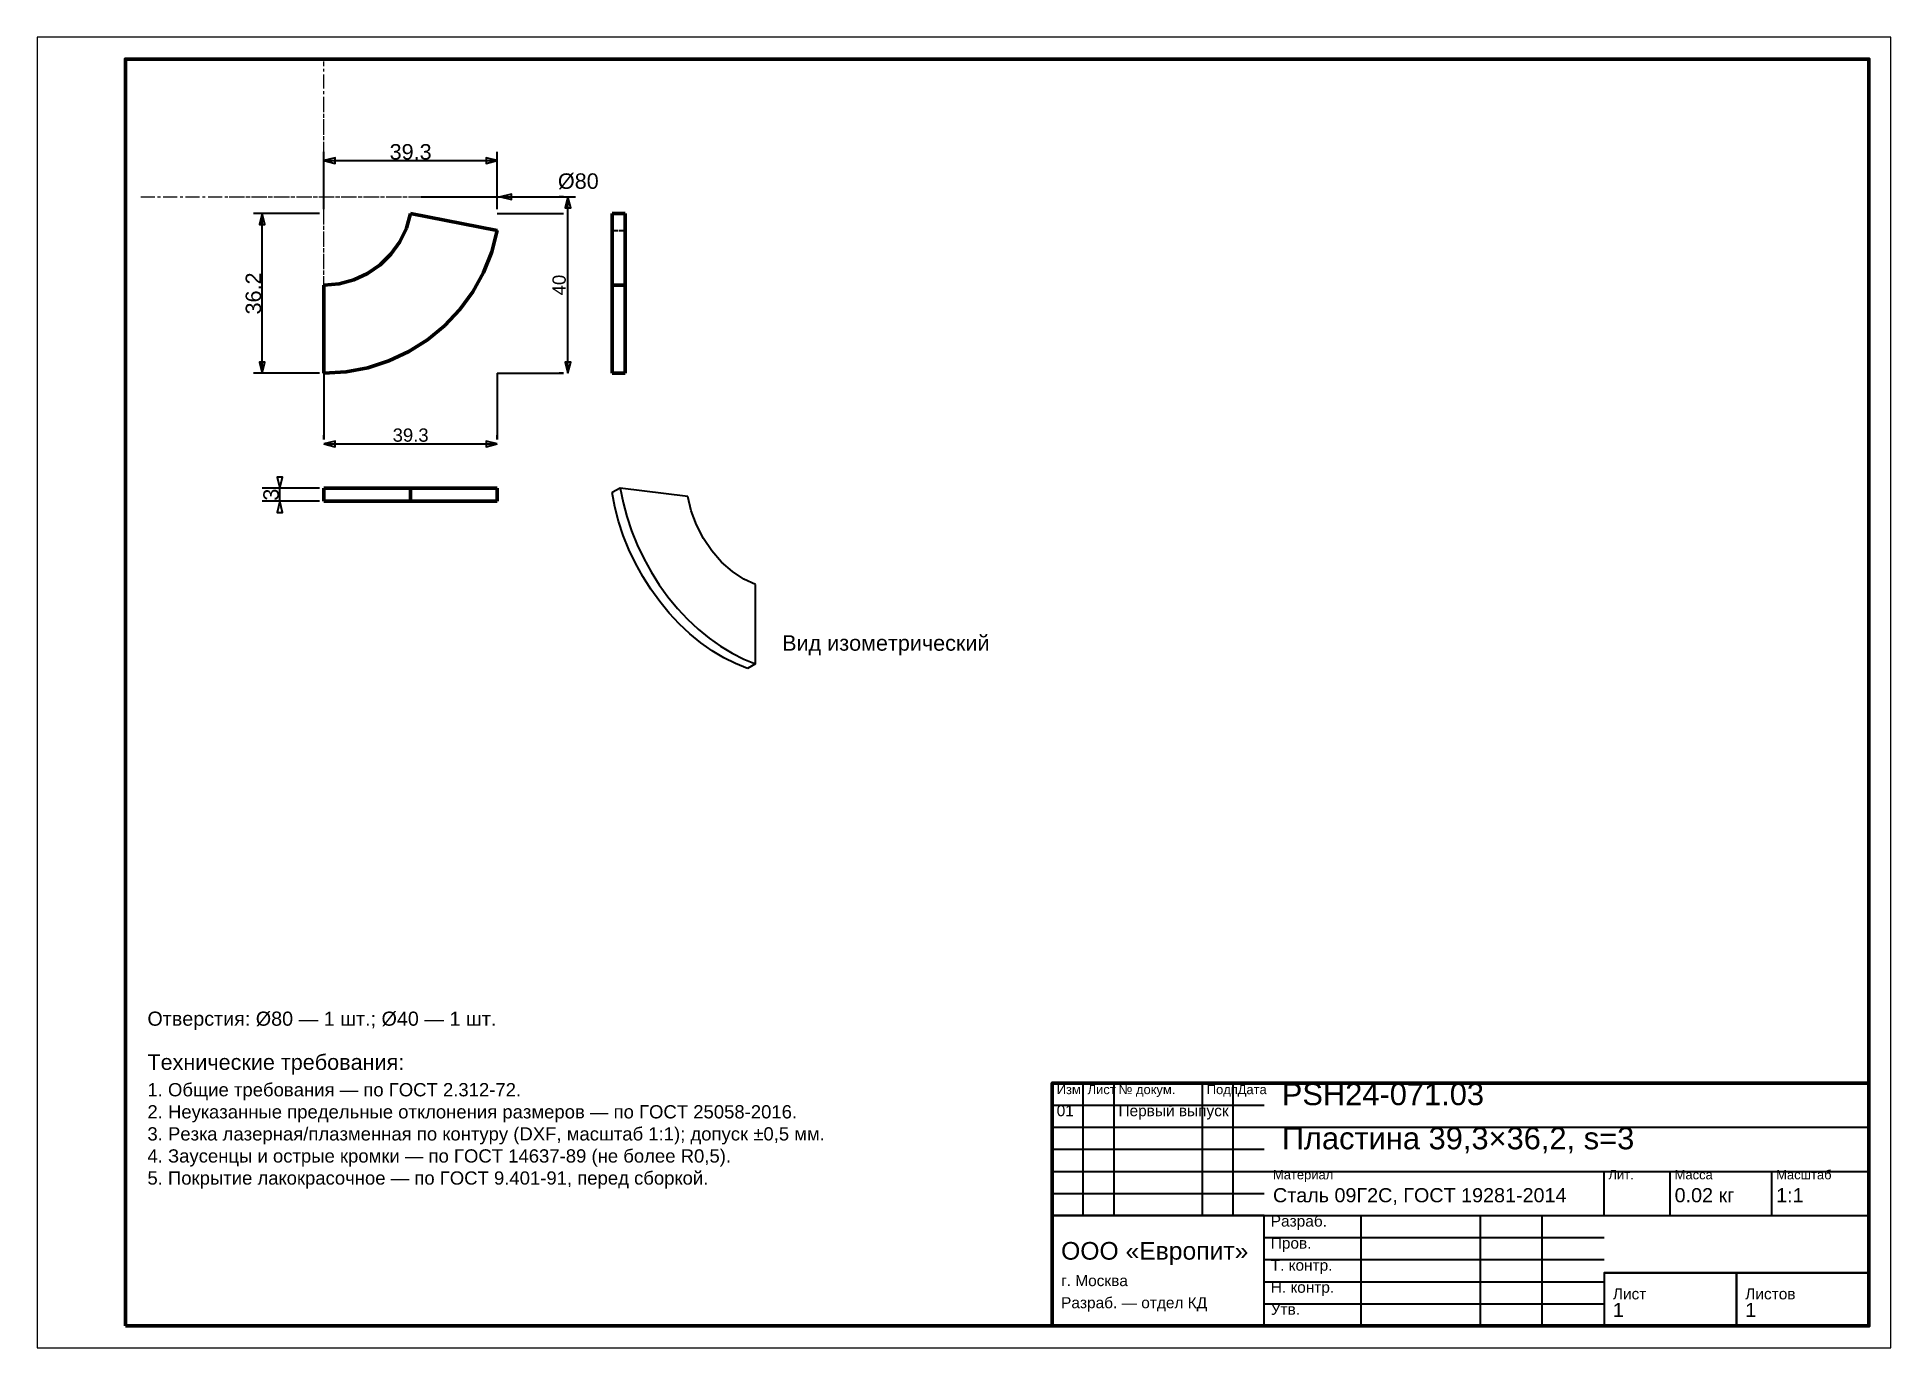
# Model space of a CAD drawing. Header units: millimetres. Extents: x 0 to 420, y 0 to 297.
import ezdxf
from ezdxf.enums import TextEntityAlignment as Align

# ---------------------------------------------------------------- set-up
doc = ezdxf.new("R2010")
doc.units = ezdxf.units.MM
doc.linetypes.add('CENTER', pattern=[5.08, 3.175, -0.635, 0.635, -0.635])
doc.linetypes.add('DASHED', pattern=[1.524, 1.27, -0.254])
doc.styles.add('GOST', font='Arial')

msp = doc.modelspace()

# ---------------------------------------------------------------- linework, layer by layer
at = {"color": 4, "linetype": 'CENTER', "lineweight": 25}
for p, q in [((65, 219.32), (65, 291.5)), ((65, 239.32), (65, 282.32)), ((23.5, 260.82), (106.5, 260.82)), ((43.5, 260.82), (86.5, 260.82))]:
    msp.add_line(p, q, dxfattribs=at)
at = {"color": 7, "lineweight": 35}
for p, q in [((65, 258), (65, 271)), ((65, 269), (104.27, 269)), ((104.27, 258), (104.27, 271)), ((87, 260.82), (119.27, 260.82)), ((105, 260.82), (117, 260.82)), ((107, 260.82), (119.27, 260.82)), ((117, 260.82), (122, 260.82)), ((119.27, 260.82), (118.27, 260.82)), ((120.27, 220.82), (120.27, 260.82)), ((64, 257), (49, 257)), ((51, 220.82), (51, 257)), ((104.27, 257), (119.27, 257)), ((64, 220.82), (49, 220.82)), ((65, 220.82), (65, 205.82)), ((104.27, 220.82), (104.27, 205.82)), ((104.27, 220.82), (119.27, 220.82)), ((119.27, 220.82), (118.27, 220.82)), ((65, 205.82), (65, 206.82)), ((104.27, 205.82), (104.27, 206.82)), ((65, 204.82), (104.27, 204.82)), ((64, 194.82), (51, 194.82)), ((55, 191.82), (55, 194.82)), ((64, 191.82), (51, 191.82)), ((237, 30), (237, 60)), ((244, 30), (244, 60)), ((264, 30), (264, 60)), ((271, 30), (271, 60)), ((230, 55), (278, 55)), ((230, 50), (278, 50)), ((278, 50), (415, 50)), ((230, 45), (278, 45)), ((230, 40), (278, 40)), ((278, 40), (415, 40)), ((355, 30), (355, 40)), ((370, 30), (370, 40)), ((393, 30), (393, 40)), ((230, 35), (278, 35)), ((230, 30), (278, 30)), ((278, 30), (415, 30)), ((300, 5), (300, 30)), ((327, 5), (327, 30)), ((341, 5), (341, 30)), ((278, 25), (355, 25)), ((278, 20), (355, 20)), ((355, 17), (415, 17)), ((278, 15), (355, 15)), ((278, 10), (355, 10))]:
    msp.add_line(p, q, dxfattribs=at)
at = {"color": 1, "lineweight": 70}
for p, q in [((84.63, 257), (83.69, 253.69)), ((104.27, 253.18), (84.63, 257)), ((130.27, 257), (133.27, 257)), ((130.27, 255.09), (130.27, 257)), ((133.27, 257), (133.27, 255.09)), ((83.69, 253.69), (82.19, 250.59)), ((103, 248.33), (104.27, 253.18)), ((130.27, 253.23), (130.27, 255.09)), ((130.27, 251.45), (130.27, 253.23)), ((133.27, 255.09), (133.27, 253.23)), ((133.27, 253.23), (133.27, 251.45)), ((82.19, 250.59), (80.18, 247.79)), ((101.14, 243.68), (103, 248.33)), ((130.27, 249.76), (130.27, 251.45)), ((130.27, 248.17), (130.27, 249.76)), ((130.27, 246.71), (130.27, 248.17)), ((133.27, 251.45), (133.27, 249.76)), ((133.27, 249.76), (133.27, 248.17)), ((133.27, 248.17), (133.27, 246.71)), ((77.72, 245.38), (74.89, 243.43)), ((80.18, 247.79), (77.72, 245.38)), ((98.72, 239.3), (101.14, 243.68)), ((130.27, 245.38), (130.27, 246.71)), ((130.27, 244.21), (130.27, 245.38)), ((130.27, 243.19), (130.27, 244.21)), ((133.27, 246.71), (133.27, 245.38)), ((133.27, 245.38), (133.27, 244.21)), ((133.27, 244.21), (133.27, 243.19)), ((68.43, 241.11), (65, 240.82)), ((65, 240.82), (65, 220.82)), ((71.76, 241.99), (68.43, 241.11)), ((74.89, 243.43), (71.76, 241.99)), ((130.27, 242.35), (130.27, 243.19)), ((130.27, 241.68), (130.27, 242.35)), ((130.27, 241.2), (130.27, 241.68)), ((130.27, 240.91), (130.27, 241.2)), ((130.27, 240.82), (130.27, 240.91)), ((130.27, 240.82), (133.27, 240.82)), ((130.27, 220.82), (130.27, 240.82)), ((133.27, 243.19), (133.27, 242.35)), ((133.27, 242.35), (133.27, 241.68)), ((133.27, 241.68), (133.27, 241.2)), ((133.27, 241.2), (133.27, 240.91)), ((133.27, 240.91), (133.27, 240.82)), ((133.27, 240.82), (133.27, 220.82)), ((92.33, 231.61), (95.76, 235.25)), ((95.76, 235.25), (98.72, 239.3)), ((88.46, 228.42), (92.33, 231.61)), ((84.23, 225.74), (88.46, 228.42)), ((74.92, 222.07), (79.69, 223.61)), ((79.69, 223.61), (84.23, 225.74)), ((65, 220.82), (70, 221.13)), ((70, 221.13), (74.92, 222.07)), ((130.27, 220.82), (133.27, 220.82)), ((65, 191.82), (65, 194.82)), ((65, 194.82), (84.63, 194.82)), ((84.63, 191.82), (84.63, 194.82)), ((84.63, 194.82), (85.1, 194.82)), ((85.1, 194.82), (85.76, 194.82)), ((85.76, 194.82), (86.59, 194.82)), ((86.59, 194.82), (87.6, 194.82)), ((87.6, 194.82), (88.77, 194.82)), ((88.77, 194.82), (90.09, 194.82)), ((90.09, 194.82), (91.54, 194.82)), ((91.54, 194.82), (93.12, 194.82)), ((93.12, 194.82), (94.81, 194.82)), ((94.81, 194.82), (96.59, 194.82)), ((96.59, 194.82), (98.44, 194.82)), ((98.44, 194.82), (100.35, 194.82)), ((100.35, 194.82), (102.3, 194.82)), ((102.3, 194.82), (104.27, 194.82)), ((104.27, 191.82), (104.27, 194.82)), ((84.63, 191.82), (65, 191.82)), ((85.1, 191.82), (84.63, 191.82)), ((85.76, 191.82), (85.1, 191.82)), ((86.59, 191.82), (85.76, 191.82)), ((87.6, 191.82), (86.59, 191.82)), ((88.77, 191.82), (87.6, 191.82)), ((90.09, 191.82), (88.77, 191.82)), ((91.54, 191.82), (90.09, 191.82)), ((93.12, 191.82), (91.54, 191.82)), ((94.81, 191.82), (93.12, 191.82)), ((96.59, 191.82), (94.81, 191.82)), ((98.44, 191.82), (96.59, 191.82)), ((100.35, 191.82), (98.44, 191.82)), ((102.3, 191.82), (100.35, 191.82)), ((104.27, 191.82), (102.3, 191.82))]:
    msp.add_line(p, q, dxfattribs=at)
at = {"color": 5, "linetype": 'DASHED', "lineweight": 35}
for p, q in [((83.69, 253.69), (84.63, 257)), ((84.63, 257), (104.27, 253.18)), ((130.27, 257), (130.27, 253.18)), ((133.27, 253.18), (133.27, 257)), ((82.19, 250.59), (83.69, 253.69)), ((104.27, 253.18), (103, 248.33)), ((130.27, 253.18), (133.27, 253.18)), ((130.27, 253.18), (130.27, 249.36)), ((133.27, 249.36), (133.27, 253.18)), ((80.18, 247.79), (82.19, 250.59)), ((103, 248.33), (101.14, 243.68)), ((130.27, 249.36), (130.27, 245.65)), ((133.27, 245.65), (133.27, 249.36)), ((74.89, 243.43), (77.72, 245.38)), ((77.72, 245.38), (80.18, 247.79)), ((101.14, 243.68), (98.72, 239.3)), ((130.27, 245.65), (130.27, 242.08)), ((133.27, 242.08), (133.27, 245.65)), ((65, 240.82), (68.43, 241.11)), ((65, 220.82), (65, 240.82)), ((68.43, 241.11), (71.76, 241.99)), ((71.76, 241.99), (74.89, 243.43)), ((130.27, 242.08), (130.27, 238.7)), ((133.27, 238.7), (133.27, 242.08)), ((95.76, 235.25), (92.33, 231.61)), ((98.72, 239.3), (95.76, 235.25)), ((130.27, 238.7), (130.27, 235.53)), ((130.27, 235.53), (130.27, 232.6)), ((133.27, 235.53), (133.27, 238.7)), ((133.27, 232.6), (133.27, 235.53)), ((92.33, 231.61), (88.46, 228.42)), ((130.27, 232.6), (130.27, 229.95)), ((133.27, 229.95), (133.27, 232.6)), ((88.46, 228.42), (84.23, 225.74)), ((130.27, 229.95), (130.27, 227.6)), ((130.27, 227.6), (130.27, 225.57)), ((133.27, 227.6), (133.27, 229.95)), ((133.27, 225.57), (133.27, 227.6)), ((79.69, 223.61), (74.92, 222.07)), ((84.23, 225.74), (79.69, 223.61)), ((130.27, 225.57), (130.27, 223.88)), ((130.27, 223.88), (130.27, 222.55)), ((133.27, 223.88), (133.27, 225.57)), ((133.27, 222.55), (133.27, 223.88)), ((70, 221.13), (65, 220.82)), ((74.92, 222.07), (70, 221.13)), ((130.27, 222.55), (130.27, 221.59)), ((130.27, 221.59), (130.27, 221.01)), ((130.27, 221.01), (130.27, 220.82)), ((133.27, 221.59), (133.27, 222.55)), ((133.27, 221.01), (133.27, 221.59)), ((133.27, 220.82), (133.27, 221.01)), ((65.94, 194.82), (65, 194.82)), ((67.25, 194.82), (65.94, 194.82)), ((68.92, 194.82), (67.25, 194.82)), ((70.94, 194.82), (68.92, 194.82)), ((73.27, 194.82), (70.94, 194.82)), ((75.91, 194.82), (73.27, 194.82)), ((78.82, 194.82), (75.91, 194.82)), ((81.98, 194.82), (78.82, 194.82)), ((85.35, 194.82), (81.98, 194.82)), ((88.91, 194.82), (85.35, 194.82)), ((92.62, 194.82), (88.91, 194.82)), ((96.44, 194.82), (92.62, 194.82)), ((100.33, 194.82), (96.44, 194.82)), ((104.27, 194.82), (100.33, 194.82)), ((104.27, 191.82), (104.27, 194.82)), ((65, 191.82), (65.94, 191.82)), ((65.94, 191.82), (67.25, 191.82)), ((67.25, 191.82), (68.92, 191.82)), ((68.92, 191.82), (70.94, 191.82)), ((70.94, 191.82), (73.27, 191.82)), ((73.27, 191.82), (75.91, 191.82)), ((75.91, 191.82), (78.82, 191.82)), ((78.82, 191.82), (81.98, 191.82)), ((81.98, 191.82), (85.35, 191.82)), ((85.35, 191.82), (88.91, 191.82)), ((88.91, 191.82), (92.62, 191.82)), ((92.62, 191.82), (96.44, 191.82)), ((96.44, 191.82), (100.33, 191.82)), ((100.33, 191.82), (104.27, 191.82))]:
    msp.add_line(p, q, dxfattribs=at)
at = {"color": 1, "lineweight": 35}
for p, q in [((132.14, 194.82), (130.27, 193.8)), ((130.89, 190.56), (130.27, 193.8)), ((132.14, 194.82), (132.77, 191.58)), ((147.47, 192.91), (132.14, 194.82)), ((131.74, 187.32), (130.89, 190.56)), ((132.77, 191.58), (133.62, 188.34)), ((148.21, 189.67), (147.47, 192.91)), ((149.38, 186.47), (148.21, 189.67)), ((132.81, 184.1), (131.74, 187.32)), ((133.62, 188.34), (134.68, 185.12)), ((134.68, 185.12), (135.96, 181.95)), ((150.95, 183.41), (149.38, 186.47)), ((134.08, 180.93), (132.81, 184.1)), ((135.56, 177.82), (134.08, 180.93)), ((135.96, 181.95), (137.43, 178.84)), ((152.87, 180.57), (150.95, 183.41)), ((137.22, 174.8), (135.56, 177.82)), ((137.43, 178.84), (139.09, 175.82)), ((155.08, 178.04), (152.87, 180.57)), ((157.52, 175.89), (155.08, 178.04)), ((139.06, 171.89), (137.22, 174.8)), ((139.09, 175.82), (140.93, 172.91)), ((140.93, 172.91), (142.93, 170.14)), ((160.12, 174.2), (157.52, 175.89)), ((162.8, 173), (160.12, 174.2)), ((162.8, 154.99), (162.8, 173)), ((141.06, 169.12), (139.06, 171.89)), ((143.21, 166.51), (141.06, 169.12)), ((142.93, 170.14), (145.08, 167.53)), ((145.49, 164.06), (143.21, 166.51)), ((145.08, 167.53), (147.36, 165.08)), ((147.88, 161.81), (145.49, 164.06)), ((147.36, 165.08), (149.75, 162.83)), ((150.37, 159.77), (147.88, 161.81)), ((149.75, 162.83), (152.25, 160.79)), ((152.94, 157.95), (150.37, 159.77)), ((152.25, 160.79), (154.81, 158.97)), ((155.57, 156.37), (152.94, 157.95)), ((154.81, 158.97), (157.44, 157.4)), ((158.24, 155.04), (155.57, 156.37)), ((157.44, 157.4), (160.11, 156.07)), ((160.11, 156.07), (162.8, 154.99)), ((160.93, 153.97), (158.24, 155.04)), ((162.8, 154.99), (160.93, 153.97))]:
    msp.add_line(p, q, dxfattribs=at)
at = {"color": 7, "lineweight": 25}
msp.add_lwpolyline([(0, 0), (420, 0), (420, 297), (0, 297)], close=True, dxfattribs=at)
at = {"color": 7, "lineweight": 70}
for points in [[(20, 5), (415, 5), (415, 292), (20, 292)], [(230, 5), (415, 5), (415, 60), (230, 60)]]:
    msp.add_lwpolyline(points, close=True, dxfattribs=at)
at = {"color": 7, "lineweight": 35}
for points in [[(65, 269), (67.5, 268.38), (67.5, 269.62)], [(104.27, 269), (101.77, 269.62), (101.77, 268.38)], [(105, 260.82), (107.5, 260.19), (107.5, 261.44)], [(120.27, 260.82), (119.64, 258.32), (120.89, 258.32)], [(51, 257), (50.38, 254.5), (51.62, 254.5)], [(51, 220.82), (51.62, 223.32), (50.38, 223.32)], [(120.27, 220.82), (120.89, 223.32), (119.64, 223.32)], [(65, 204.82), (67.5, 204.19), (67.5, 205.44)], [(104.27, 204.82), (101.77, 205.44), (101.77, 204.19)], [(55, 194.82), (55.62, 197.32), (54.38, 197.32)], [(55, 191.82), (54.38, 189.32), (55.62, 189.32)], [(230, 5), (278, 5), (278, 30), (230, 30)], [(355, 5), (385, 5), (385, 17), (355, 17)], [(385, 5), (415, 5), (415, 17), (385, 17)]]:
    msp.add_lwpolyline(points, close=True, dxfattribs=at)

# ---------------------------------------------------------------- texts
at = {"color": 7, "style": 'GOST'}
for height, p in [(3.5, (84.63, 271)), (3, (84.63, 206.82))]:
    msp.add_text('39.3', height=height, dxfattribs=at).set_placement(p, align=Align.MIDDLE)
msp.add_text('Ø80', height=3.5, dxfattribs=at).set_placement((118, 262.62))
for s, height, p in [('36.2', 3.5, (49, 238.91)), ('40', 3, (118.27, 240.82)), ('3', 3.5, (53, 193.32))]:
    msp.add_text(s, height=height, rotation=90, dxfattribs=at).set_placement(p, align=Align.MIDDLE)
at = {"color": 3, "style": 'GOST'}
for s, height, p in [('Вид изометрический', 3.5, (168.8, 157.97)), ('Технические требования:', 3.5, (25, 63)), ('1. Общие требования — по ГОСТ 2.312-72.', 3, (25, 57)), ('Изм.', 2.1, (231, 57.5)), ('Лист', 2.1, (238, 57.5)), ('№ докум.', 2.1, (245, 57.5)), ('Подп.', 2.1, (265, 57.5)), ('Дата', 2.1, (272, 57.5)), ('PSH24-071.03', 5, (282, 55)), ('2. Неуказанные предельные отклонения размеров — по ГОСТ 25058-2016.', 3, (25, 52)), ('01', 2.5, (231, 52.5)), ('Первый выпуск', 2.5, (245, 52.5)), ('3. Резка лазерная/плазменная по контуру (DXF, масштаб 1:1); допуск ±0,5 мм.', 3, (25, 47)), ('Пластина 39,3×36,2, s=3', 5, (282, 45)), ('4. Заусенцы и острые кромки — по ГОСТ 14637-89 (не более R0,5).', 3, (25, 42)), ('5. Покрытие лакокрасочное — по ГОСТ 9.401-91, перед сборкой.', 3, (25, 37)), ('Материал', 2.1, (280, 38.2)), ('Лит.', 2.1, (356, 38.2)), ('Масса', 2.1, (371, 38.2)), ('Масштаб', 2.1, (394, 38.2)), ('Сталь 09Г2С, ГОСТ 19281-2014', 3.2, (280, 33)), ('0.02 кг', 3.2, (371, 33)), ('1:1', 3.2, (394, 33)), ('Разраб.', 2.5, (279.5, 27.5)), ('ООО «Европит»', 4, (232, 20)), ('Пров.', 2.5, (279.5, 22.5)), ('Т. контр.', 2.5, (279.5, 17.5)), ('г. Москва', 2.5, (232, 14)), ('Н. контр.', 2.5, (279.5, 12.5)), ('Лист', 2.5, (357, 11)), ('Листов', 2.5, (387, 11)), ('Разраб. — отдел КД', 2.5, (232, 9)), ('Утв.', 2.5, (279.5, 7.5)), ('1', 3.2, (357, 7)), ('1', 3.2, (387, 7))]:
    msp.add_text(s, height=height, dxfattribs=at).set_placement(p)
at = {"color": 6, "style": 'GOST'}
msp.add_text('Отверстия: Ø80 — 1 шт.; Ø40 — 1 шт.', height=3.2, dxfattribs=at).set_placement((25, 73))

doc.saveas('drawing.dxf')
